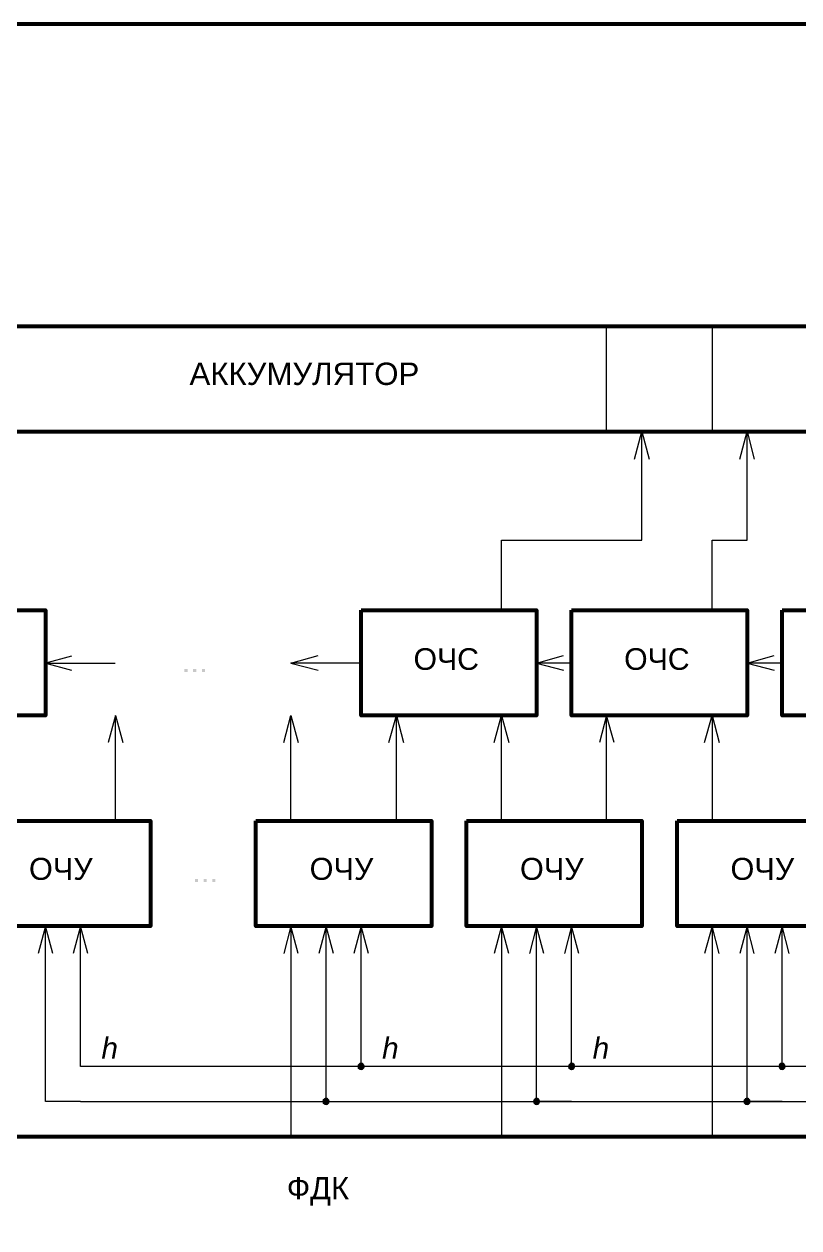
# Model space of a CAD drawing. Header units: millimetres. Extents: x 20 to 415, y 1 to 292.
# Drawn here: x 111.7 to 222.2, y 120.3 to 292 of the extents above; entities that cross this region are included whole.
import ezdxf

# ---------------------------------------------------------------- set-up
doc = ezdxf.new("R2010")
doc.units = ezdxf.units.MM
doc.header["$MEASUREMENT"] = 0
doc.layers.get('0').update_dxf_attribs({"linetype": 'CONTINUOUS'})
doc.styles.add('Arial$001', font='arial.ttf', dxfattribs={"height": 3.801168})
doc.styles.add('Arial$201', font='ariali.ttf', dxfattribs={"oblique": 15, "height": 4.617384})

msp = doc.modelspace()

# ---------------------------------------------------------------- hatches: boundary and pattern name
at = {"true_color": 0x000007}
h = msp.add_hatch(color=0, dxfattribs=at)
h.paths.add_polyline_path([(134.55, 199.58), (134.55, 200.03), (135, 200.03), (135, 199.58)])
h.paths.add_polyline_path([(135.8, 199.58), (135.8, 200.03), (136.24, 200.03), (136.24, 199.58)])
h.paths.add_polyline_path([(137.05, 199.58), (137.05, 200.03), (137.5, 200.03), (137.5, 199.58)])
h = msp.add_hatch(color=0, dxfattribs=at)
h.paths.add_polyline_path([(136.04, 169.63), (136.04, 170.08), (136.49, 170.08), (136.49, 169.63)])
h.paths.add_polyline_path([(137.29, 169.63), (137.29, 170.08), (137.73, 170.08), (137.73, 169.63)])
h.paths.add_polyline_path([(138.53, 169.63), (138.53, 170.08), (138.97, 170.08), (138.97, 169.63)])
h = msp.add_hatch(color=0, dxfattribs=at)
h.paths.add_polyline_path([(159.77, 143.75), (159.57, 143.71), (159.77, 143.32)])
h.paths.add_polyline_path([(159.57, 143.71), (159.77, 143.32), (159.39, 143.54)])
h.paths.add_polyline_path([(159.77, 143.32), (159.39, 143.54), (159.36, 143.32)])
h = msp.add_hatch(color=0, dxfattribs=at)
h.paths.add_polyline_path([(159.36, 143.32), (159.39, 143.16), (159.77, 143.32)])
h.paths.add_polyline_path([(159.39, 143.16), (159.77, 143.32), (159.57, 142.99)])
h.paths.add_polyline_path([(159.77, 143.32), (159.57, 142.99), (159.77, 142.94)])
h = msp.add_hatch(color=0, dxfattribs=at)
h.paths.add_polyline_path([(160.17, 143.32), (160.12, 143.54), (159.77, 143.32)])
h.paths.add_polyline_path([(160.12, 143.54), (159.77, 143.32), (159.95, 143.71)])
h.paths.add_polyline_path([(159.77, 143.32), (159.95, 143.71), (159.77, 143.75)])
h = msp.add_hatch(color=0, dxfattribs=at)
h.paths.add_polyline_path([(159.77, 142.94), (159.95, 142.99), (159.77, 143.32)])
h.paths.add_polyline_path([(159.95, 142.99), (159.77, 143.32), (160.12, 143.16)])
h.paths.add_polyline_path([(159.77, 143.32), (160.12, 143.16), (160.17, 143.32)])
h = msp.add_hatch(color=0, dxfattribs=at)
h.paths.add_polyline_path([(189.77, 143.75), (189.6, 143.71), (189.77, 143.32)])
h.paths.add_polyline_path([(189.6, 143.71), (189.77, 143.32), (189.42, 143.54)])
h.paths.add_polyline_path([(189.77, 143.32), (189.42, 143.54), (189.39, 143.32)])
h = msp.add_hatch(color=0, dxfattribs=at)
h.paths.add_polyline_path([(189.39, 143.32), (189.42, 143.16), (189.77, 143.32)])
h.paths.add_polyline_path([(189.42, 143.16), (189.77, 143.32), (189.6, 142.99)])
h.paths.add_polyline_path([(189.77, 143.32), (189.6, 142.99), (189.77, 142.94)])
h = msp.add_hatch(color=0, dxfattribs=at)
h.paths.add_polyline_path([(190.2, 143.32), (190.1, 143.54), (189.77, 143.32)])
h.paths.add_polyline_path([(190.1, 143.54), (189.77, 143.32), (189.99, 143.71)])
h.paths.add_polyline_path([(189.77, 143.32), (189.99, 143.71), (189.77, 143.75)])
h = msp.add_hatch(color=0, dxfattribs=at)
h.paths.add_polyline_path([(189.77, 142.94), (189.99, 142.99), (189.77, 143.32)])
h.paths.add_polyline_path([(189.99, 142.99), (189.77, 143.32), (190.1, 143.16)])
h.paths.add_polyline_path([(189.77, 143.32), (190.1, 143.16), (190.2, 143.32)])
h = msp.add_hatch(color=0, dxfattribs=at)
h.paths.add_polyline_path([(219.8, 143.75), (219.59, 143.71), (219.8, 143.32)])
h.paths.add_polyline_path([(219.59, 143.71), (219.8, 143.32), (219.47, 143.54)])
h.paths.add_polyline_path([(219.8, 143.32), (219.47, 143.54), (219.37, 143.32)])
h = msp.add_hatch(color=0, dxfattribs=at)
h.paths.add_polyline_path([(219.37, 143.32), (219.47, 143.16), (219.8, 143.32)])
h.paths.add_polyline_path([(219.47, 143.16), (219.8, 143.32), (219.59, 142.99)])
h.paths.add_polyline_path([(219.8, 143.32), (219.59, 142.99), (219.8, 142.94)])
h = msp.add_hatch(color=0, dxfattribs=at)
h.paths.add_polyline_path([(220.18, 143.32), (220.13, 143.54), (219.8, 143.32)])
h.paths.add_polyline_path([(220.13, 143.54), (219.8, 143.32), (220.02, 143.71)])
h.paths.add_polyline_path([(219.8, 143.32), (220.02, 143.71), (219.8, 143.75)])
h = msp.add_hatch(color=0, dxfattribs=at)
h.paths.add_polyline_path([(219.8, 142.94), (220.02, 142.99), (219.8, 143.32)])
h.paths.add_polyline_path([(220.02, 142.99), (219.8, 143.32), (220.13, 143.16)])
h.paths.add_polyline_path([(219.8, 143.32), (220.13, 143.16), (220.18, 143.32)])
h = msp.add_hatch(color=0, dxfattribs=at)
h.paths.add_polyline_path([(154.77, 138.76), (154.58, 138.67), (154.77, 138.33)])
h.paths.add_polyline_path([(154.58, 138.67), (154.77, 138.33), (154.39, 138.54)])
h.paths.add_polyline_path([(154.77, 138.33), (154.39, 138.54), (154.36, 138.33)])
h = msp.add_hatch(color=0, dxfattribs=at)
h.paths.add_polyline_path([(154.36, 138.33), (154.39, 138.16), (154.77, 138.33)])
h.paths.add_polyline_path([(154.39, 138.16), (154.77, 138.33), (154.58, 138)])
h.paths.add_polyline_path([(154.77, 138.33), (154.58, 138), (154.77, 137.95)])
h = msp.add_hatch(color=0, dxfattribs=at)
h.paths.add_polyline_path([(155.16, 138.33), (155.12, 138.54), (154.77, 138.33)])
h.paths.add_polyline_path([(155.12, 138.54), (154.77, 138.33), (154.96, 138.67)])
h.paths.add_polyline_path([(154.77, 138.33), (154.96, 138.67), (154.77, 138.76)])
h = msp.add_hatch(color=0, dxfattribs=at)
h.paths.add_polyline_path([(154.77, 137.95), (154.96, 138), (154.77, 138.33)])
h.paths.add_polyline_path([(154.96, 138), (154.77, 138.33), (155.12, 138.16)])
h.paths.add_polyline_path([(154.77, 138.33), (155.12, 138.16), (155.16, 138.33)])
h = msp.add_hatch(color=0, dxfattribs=at)
h.paths.add_polyline_path([(184.77, 138.76), (184.56, 138.67), (184.77, 138.33)])
h.paths.add_polyline_path([(184.56, 138.67), (184.77, 138.33), (184.43, 138.54)])
h.paths.add_polyline_path([(184.77, 138.33), (184.43, 138.54), (184.39, 138.33)])
h = msp.add_hatch(color=0, dxfattribs=at)
h.paths.add_polyline_path([(184.39, 138.33), (184.43, 138.16), (184.77, 138.33)])
h.paths.add_polyline_path([(184.43, 138.16), (184.77, 138.33), (184.56, 138)])
h.paths.add_polyline_path([(184.77, 138.33), (184.56, 138), (184.77, 137.95)])
h = msp.add_hatch(color=0, dxfattribs=at)
h.paths.add_polyline_path([(185.19, 138.33), (185.1, 138.54), (184.77, 138.33)])
h.paths.add_polyline_path([(185.1, 138.54), (184.77, 138.33), (184.99, 138.67)])
h.paths.add_polyline_path([(184.77, 138.33), (184.99, 138.67), (184.77, 138.76)])
h = msp.add_hatch(color=0, dxfattribs=at)
h.paths.add_polyline_path([(184.77, 137.95), (184.99, 138), (184.77, 138.33)])
h.paths.add_polyline_path([(184.99, 138), (184.77, 138.33), (185.1, 138.16)])
h.paths.add_polyline_path([(184.77, 138.33), (185.1, 138.16), (185.19, 138.33)])
h = msp.add_hatch(color=0, dxfattribs=at)
h.paths.add_polyline_path([(214.8, 138.76), (214.59, 138.67), (214.8, 138.33)])
h.paths.add_polyline_path([(214.59, 138.67), (214.8, 138.33), (214.46, 138.54)])
h.paths.add_polyline_path([(214.8, 138.33), (214.46, 138.54), (214.37, 138.33)])
h = msp.add_hatch(color=0, dxfattribs=at)
h.paths.add_polyline_path([(214.37, 138.33), (214.46, 138.16), (214.8, 138.33)])
h.paths.add_polyline_path([(214.46, 138.16), (214.8, 138.33), (214.59, 138)])
h.paths.add_polyline_path([(214.8, 138.33), (214.59, 138), (214.8, 137.95)])
h = msp.add_hatch(color=0, dxfattribs=at)
h.paths.add_polyline_path([(215.19, 138.33), (215.14, 138.54), (214.8, 138.33)])
h.paths.add_polyline_path([(215.14, 138.54), (214.8, 138.33), (215.02, 138.67)])
h.paths.add_polyline_path([(214.8, 138.33), (215.02, 138.67), (214.8, 138.76)])
h = msp.add_hatch(color=0, dxfattribs=at)
h.paths.add_polyline_path([(214.8, 137.95), (215.02, 138), (214.8, 138.33)])
h.paths.add_polyline_path([(215.02, 138), (214.8, 138.33), (215.14, 138.16)])
h.paths.add_polyline_path([(214.8, 138.33), (215.14, 138.16), (215.19, 138.33)])

# ---------------------------------------------------------------- linework, layer by layer
at = {"color": 0, "linetype": 'Continuous', "lineweight": 53, "true_color": 0x000007}
for points in [[(19.87, 4.86), (415.08, 4.86), (415.08, 291.96), (19.87, 291.96)], [(54.69, 233.85), (254.83, 233.85), (254.83, 248.84), (54.69, 248.84)], [(89.71, 208.38), (114.75, 208.38), (114.75, 193.36), (89.71, 193.36)], [(159.77, 208.38), (184.77, 208.38), (184.77, 193.36), (159.77, 193.36)], [(189.77, 208.38), (214.8, 208.38), (214.8, 193.36), (189.77, 193.36)], [(219.8, 208.38), (244.79, 208.38), (244.79, 193.36), (219.8, 193.36)], [(104.71, 178.35), (129.74, 178.35), (129.74, 163.36), (104.71, 163.36)], [(144.75, 178.35), (169.78, 178.35), (169.78, 163.36), (144.75, 163.36)], [(174.78, 178.35), (199.81, 178.35), (199.81, 163.36), (174.78, 163.36)], [(204.81, 178.35), (229.8, 178.35), (229.8, 163.36), (204.81, 163.36)], [(54.69, 118.34), (254.83, 118.34), (254.83, 133.33), (54.69, 133.33)]]:
    msp.add_lwpolyline(points, close=True, dxfattribs=at)
at = {"color": 0, "linetype": 'Continuous', "lineweight": 20, "true_color": 0x000007}
for points in [[(254.83, 248.84), (74.72, 248.84), (89.71, 248.84)], [(254.83, 233.85), (254.83, 248.84), (114.75, 248.84)], [(114.75, 248.84), (129.74, 248.84), (129.74, 248.84)], [(224.8, 248.84), (209.81, 248.84), (209.81, 233.85), (194.77, 233.85), (194.77, 248.84)], [(254.83, 233.85), (54.69, 233.85), (54.69, 233.85)], [(179.78, 208.38), (179.78, 218.4), (199.81, 218.4), (199.81, 233.85)], [(198.75, 229.94), (199.81, 233.85), (200.82, 229.94)], [(209.81, 233.85), (214.8, 233.85), (214.8, 233.85)], [(209.81, 218.4), (214.8, 218.4), (214.8, 233.85)], [(213.75, 229.94), (214.8, 233.85), (215.81, 229.94)], [(209.81, 208.38), (209.81, 218.4), (209.81, 218.4)], [(174.78, 208.38), (179.78, 208.38), (179.78, 208.38)], [(118.52, 199.8), (114.63, 200.86), (118.52, 201.87)], [(114.63, 200.86), (124.66, 200.86), (124.66, 200.86)], [(114.75, 200.86), (114.73, 200.87), (114.73, 200.87)], [(159.77, 200.86), (149.74, 200.86), (153.63, 201.92)], [(149.74, 200.86), (153.63, 199.83), (153.63, 199.83)], [(189.77, 200.86), (184.77, 200.86), (188.63, 201.92)], [(184.77, 200.86), (188.63, 199.83), (188.63, 199.83)], [(219.8, 200.86), (214.8, 200.86), (218.66, 201.92)], [(214.8, 200.86), (218.66, 199.83), (218.66, 199.83)], [(124.74, 193.36), (123.68, 189.51), (123.68, 189.51)], [(129.74, 178.35), (124.74, 178.35), (124.74, 193.36), (125.77, 189.51)], [(148.72, 189.51), (149.74, 193.36), (150.8, 189.51)], [(149.74, 178.35), (149.74, 193.36), (149.74, 193.36)], [(159.77, 193.36), (164.79, 193.36), (164.79, 193.36)], [(163.73, 189.51), (164.79, 193.36), (165.79, 189.51)], [(164.79, 178.35), (164.79, 193.36), (164.79, 193.36)], [(178.75, 189.51), (179.78, 193.36), (180.84, 189.51)], [(179.78, 178.35), (179.78, 193.36), (179.78, 193.36)], [(179.78, 193.36), (184.77, 193.36), (184.77, 193.36)], [(195.83, 189.51), (194.77, 193.36), (193.76, 189.51)], [(194.77, 178.35), (194.77, 193.36), (194.77, 193.36)], [(208.75, 189.51), (209.81, 193.36), (210.82, 189.51)], [(209.81, 193.36), (209.81, 178.35), (209.81, 178.35)], [(114.75, 178.35), (119.75, 178.35), (119.75, 178.35)], [(119.75, 178.35), (124.74, 178.35), (124.74, 178.35)], [(154.77, 178.35), (159.77, 178.35), (159.77, 178.35)], [(184.77, 178.35), (189.77, 178.35), (189.77, 178.35)], [(219.8, 178.35), (224.8, 178.35), (224.8, 178.35)], [(115.77, 159.47), (114.75, 163.36), (113.69, 159.47)], [(119.75, 138.33), (114.75, 138.33), (114.75, 163.36)], [(120.77, 159.47), (119.75, 163.36), (118.69, 159.47)], [(119.75, 143.32), (119.75, 163.36), (119.75, 163.36)], [(150.8, 159.47), (149.74, 163.36), (148.72, 159.47)], [(149.74, 163.36), (149.74, 133.33), (149.74, 133.33)], [(155.8, 159.47), (154.77, 163.36), (153.72, 159.47)], [(154.77, 138.33), (154.77, 163.36), (154.77, 163.36)], [(160.8, 159.47), (159.77, 163.36), (158.71, 159.47)], [(159.77, 143.32), (159.77, 163.36), (159.77, 163.36)], [(180.84, 159.47), (179.78, 163.36), (178.75, 159.47)], [(179.78, 163.36), (179.78, 133.33), (179.78, 133.33)], [(185.83, 159.47), (184.77, 163.36), (183.75, 159.47)], [(189.77, 138.33), (184.77, 138.33), (184.77, 163.36)], [(190.83, 159.47), (189.77, 163.36), (188.76, 159.47)], [(189.77, 143.32), (189.77, 163.36), (189.77, 163.36)], [(210.82, 159.47), (209.81, 163.36), (208.75, 159.47)], [(209.81, 163.36), (209.81, 133.33), (209.81, 133.33)], [(215.81, 159.47), (214.8, 163.36), (213.75, 159.47)], [(219.8, 138.33), (214.8, 138.33), (214.8, 163.36)], [(220.81, 159.47), (219.8, 163.36), (218.74, 159.47)], [(219.8, 143.32), (219.8, 163.36), (219.8, 163.36)], [(270.2, 122.31), (270.2, 143.32), (119.75, 143.32)], [(119.75, 138.33), (328.44, 138.33), (328.44, 138.33)], [(254.83, 118.34), (254.83, 133.33), (114.75, 133.33)], [(114.75, 133.33), (129.74, 133.33), (129.74, 133.33)]]:
    msp.add_lwpolyline(points, dxfattribs=at)
at = {"color": 0, "linetype": 'Continuous', "lineweight": -2, "true_color": 0x000007}
for points in [[(159.77, 143.32), (159.39, 143.54), (159.36, 143.32)], [(159.36, 143.32), (159.39, 143.16), (159.77, 143.32)], [(159.57, 143.71), (159.77, 143.32), (159.39, 143.54)], [(159.39, 143.16), (159.77, 143.32), (159.57, 142.99)], [(159.77, 143.75), (159.57, 143.71), (159.77, 143.32)], [(159.77, 143.32), (159.57, 142.99), (159.77, 142.94)], [(159.77, 143.32), (159.95, 143.71), (159.77, 143.75)], [(160.12, 143.54), (159.77, 143.32), (159.95, 143.71)], [(160.17, 143.32), (160.12, 143.54), (159.77, 143.32)], [(159.77, 142.94), (159.95, 142.99), (159.77, 143.32)], [(159.95, 142.99), (159.77, 143.32), (160.12, 143.16)], [(159.77, 143.32), (160.12, 143.16), (160.17, 143.32)], [(189.77, 143.32), (189.42, 143.54), (189.39, 143.32)], [(189.39, 143.32), (189.42, 143.16), (189.77, 143.32)], [(189.6, 143.71), (189.77, 143.32), (189.42, 143.54)], [(189.42, 143.16), (189.77, 143.32), (189.6, 142.99)], [(189.77, 143.75), (189.6, 143.71), (189.77, 143.32)], [(189.77, 143.32), (189.6, 142.99), (189.77, 142.94)], [(189.77, 143.32), (189.99, 143.71), (189.77, 143.75)], [(190.1, 143.54), (189.77, 143.32), (189.99, 143.71)], [(190.2, 143.32), (190.1, 143.54), (189.77, 143.32)], [(189.77, 142.94), (189.99, 142.99), (189.77, 143.32)], [(189.99, 142.99), (189.77, 143.32), (190.1, 143.16)], [(189.77, 143.32), (190.1, 143.16), (190.2, 143.32)], [(219.8, 143.32), (219.47, 143.54), (219.37, 143.32)], [(219.37, 143.32), (219.47, 143.16), (219.8, 143.32)], [(219.59, 143.71), (219.8, 143.32), (219.47, 143.54)], [(219.47, 143.16), (219.8, 143.32), (219.59, 142.99)], [(219.8, 143.75), (219.59, 143.71), (219.8, 143.32)], [(219.8, 143.32), (219.59, 142.99), (219.8, 142.94)], [(219.8, 143.32), (220.02, 143.71), (219.8, 143.75)], [(220.13, 143.54), (219.8, 143.32), (220.02, 143.71)], [(220.18, 143.32), (220.13, 143.54), (219.8, 143.32)], [(219.8, 142.94), (220.02, 142.99), (219.8, 143.32)], [(220.02, 142.99), (219.8, 143.32), (220.13, 143.16)], [(219.8, 143.32), (220.13, 143.16), (220.18, 143.32)], [(154.77, 138.33), (154.39, 138.54), (154.36, 138.33)], [(154.36, 138.33), (154.39, 138.16), (154.77, 138.33)], [(154.58, 138.67), (154.77, 138.33), (154.39, 138.54)], [(154.39, 138.16), (154.77, 138.33), (154.58, 138)], [(154.77, 138.76), (154.58, 138.67), (154.77, 138.33)], [(154.77, 138.33), (154.58, 138), (154.77, 137.95)], [(154.77, 138.33), (154.96, 138.67), (154.77, 138.76)], [(155.12, 138.54), (154.77, 138.33), (154.96, 138.67)], [(155.16, 138.33), (155.12, 138.54), (154.77, 138.33)], [(154.77, 137.95), (154.96, 138), (154.77, 138.33)], [(154.96, 138), (154.77, 138.33), (155.12, 138.16)], [(154.77, 138.33), (155.12, 138.16), (155.16, 138.33)], [(184.77, 138.33), (184.43, 138.54), (184.39, 138.33)], [(184.39, 138.33), (184.43, 138.16), (184.77, 138.33)], [(184.56, 138.67), (184.77, 138.33), (184.43, 138.54)], [(184.43, 138.16), (184.77, 138.33), (184.56, 138)], [(184.77, 138.76), (184.56, 138.67), (184.77, 138.33)], [(184.77, 138.33), (184.56, 138), (184.77, 137.95)], [(184.77, 138.33), (184.99, 138.67), (184.77, 138.76)], [(185.1, 138.54), (184.77, 138.33), (184.99, 138.67)], [(185.19, 138.33), (185.1, 138.54), (184.77, 138.33)], [(184.77, 137.95), (184.99, 138), (184.77, 138.33)], [(184.99, 138), (184.77, 138.33), (185.1, 138.16)], [(184.77, 138.33), (185.1, 138.16), (185.19, 138.33)], [(214.8, 138.33), (214.46, 138.54), (214.37, 138.33)], [(214.37, 138.33), (214.46, 138.16), (214.8, 138.33)], [(214.59, 138.67), (214.8, 138.33), (214.46, 138.54)], [(214.46, 138.16), (214.8, 138.33), (214.59, 138)], [(214.8, 138.76), (214.59, 138.67), (214.8, 138.33)], [(214.8, 138.33), (214.59, 138), (214.8, 137.95)], [(214.8, 138.33), (215.02, 138.67), (214.8, 138.76)], [(215.14, 138.54), (214.8, 138.33), (215.02, 138.67)], [(215.19, 138.33), (215.14, 138.54), (214.8, 138.33)], [(214.8, 137.95), (215.02, 138), (214.8, 138.33)], [(215.02, 138), (214.8, 138.33), (215.14, 138.16)], [(214.8, 138.33), (215.14, 138.16), (215.19, 138.33)]]:
    msp.add_lwpolyline(points, close=True, dxfattribs=at)

# ---------------------------------------------------------------- texts
at = {"color": 0, "true_color": 0x000007}
for s, height, style, p in [('АККУМУЛЯТОР', 3.1835, 'Arial$001', (135.28, 240.51)), ('ОЧС', 3.085, 'Arial$001', (167.23, 199.89)), ('ОЧС', 3.085, 'Arial$001', (197.27, 199.89)), ('ОЧУ', 3.135, 'Arial$001', (112.38, 169.95)), ('ОЧУ', 3.135, 'Arial$001', (152.41, 169.95)), ('ОЧУ', 3.13, 'Arial$001', (182.41, 169.95)), ('ОЧУ', 3.13, 'Arial$001', (212.44, 169.95)), ('h', 3.03, 'Arial$201', (122.72, 144.45)), ('h', 3.03, 'Arial$201', (162.75, 144.45)), ('h', 3.03, 'Arial$201', (192.78, 144.45)), ('ФДК', 3.147, 'Arial$001', (149.15, 124.42))]:
    msp.add_text(s, height=height, dxfattribs=dict(at, style=style)).set_placement(p)

doc.saveas('drawing.dxf')
